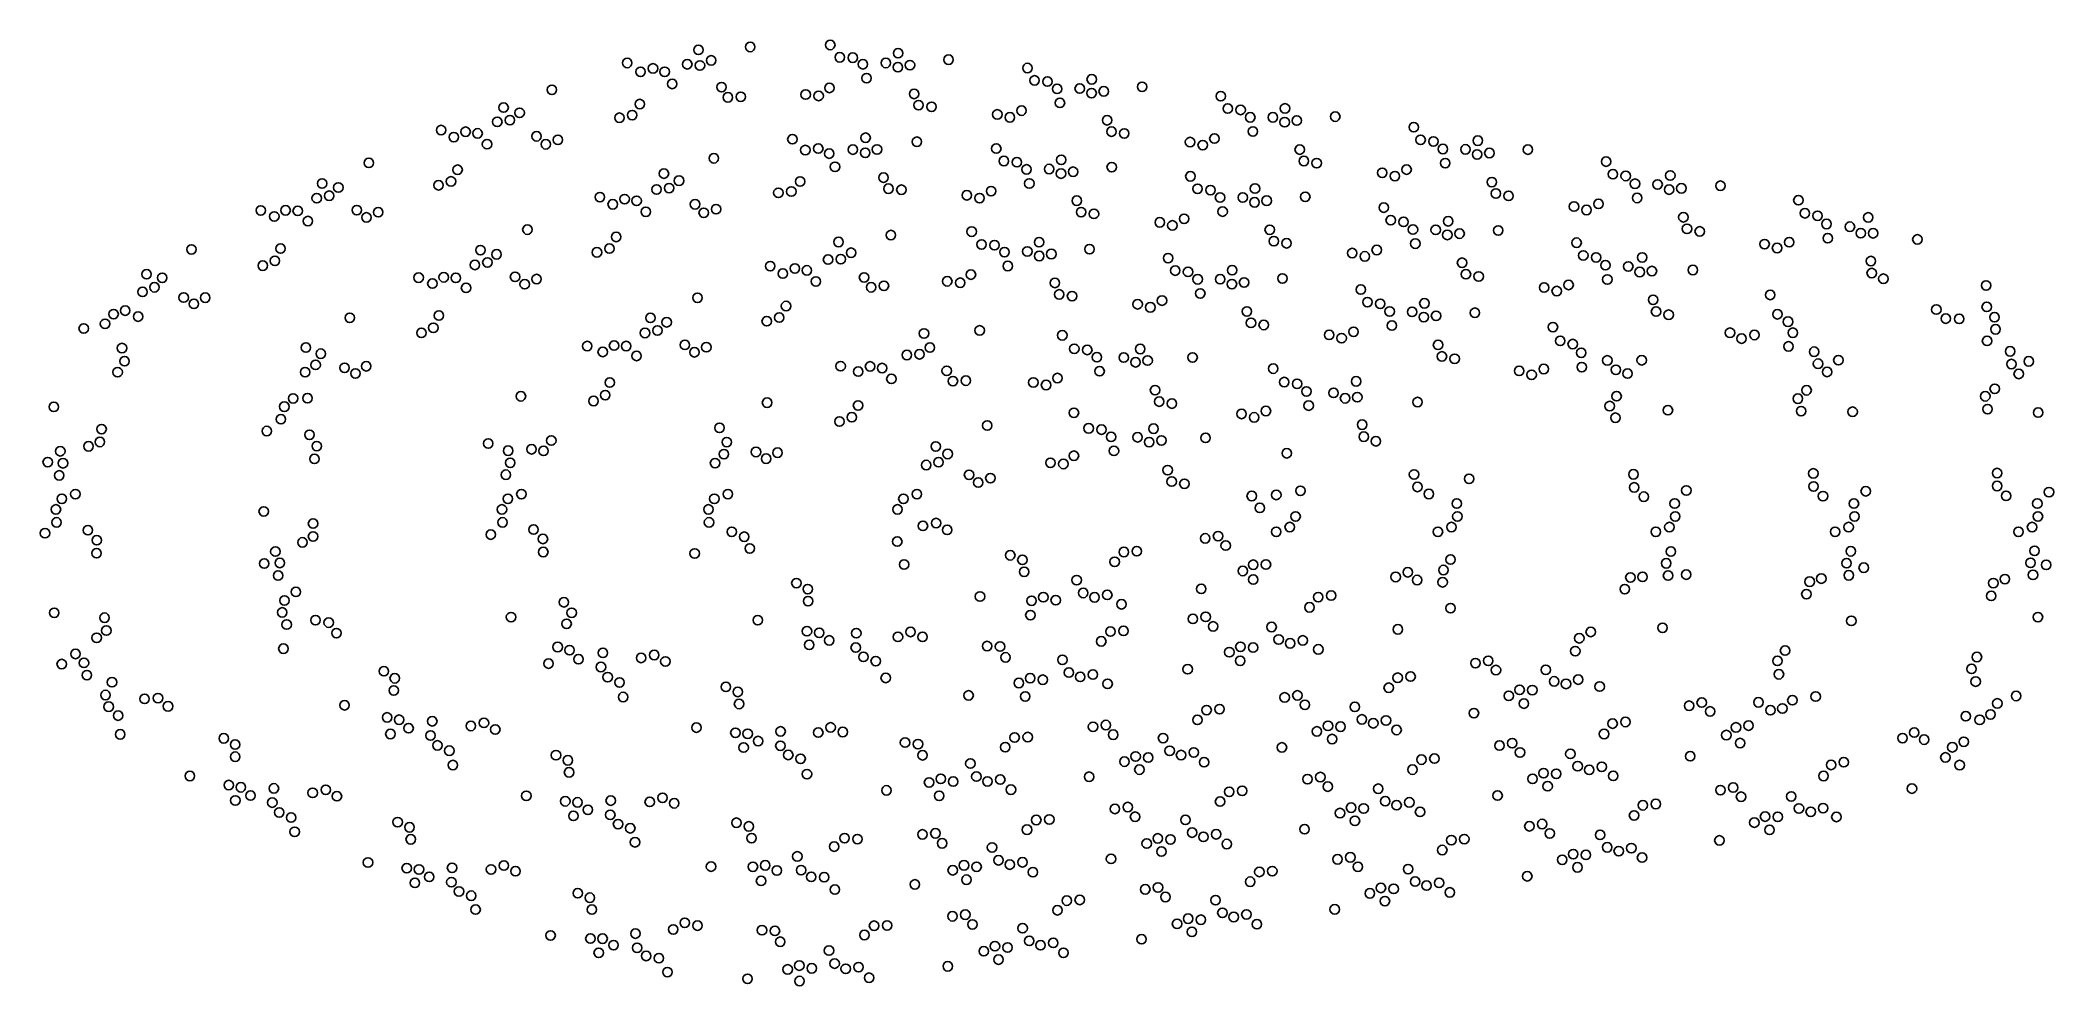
# Model space of a CAD drawing. Header units: millimetres. Extents: x -16 to 155, y 12 to 92.
import ezdxf

# ---------------------------------------------------------------- set-up
doc = ezdxf.new("R2010")
doc.units = ezdxf.units.MM
doc.header["$MEASUREMENT"] = 0
doc.layers.add('DXF_export_layers$vias', color=3, linetype='Continuous', true_color=0x16ff00)

msp = doc.modelspace()

# ---------------------------------------------------------------- linework, layer by layer
at = {"layer": 'DXF_export_layers$vias'}
for centre in [(51.49, 92.07), (34.24, 90.54), (39.34, 90.43), (40.29, 91.65), (40.42, 90.33), (41.37, 90.76), (44.69, 91.9), (52.3, 91.02), (53.4, 90.99), (54.26, 90.43), (56.21, 90.54), (57.25, 91.37), (58.26, 90.36), (61.54, 90.82), (35.37, 89.79), (36.43, 90.08), (37.42, 89.79), (38.06, 88.76), (54.57, 89.25), (57.23, 90.18), (68.24, 90.11), (68.84, 89.06), (69.94, 88.96), (73.7, 89.15), (27.84, 88.26), (35.31, 87.05), (42.25, 88.49), (42.79, 87.62), (43.89, 87.67), (49.4, 87.86), (50.5, 87.74), (51.42, 88.42), (58.61, 87.91), (58.99, 86.96), (70.76, 88.34), (71, 87.15), (72.68, 88.37), (73.69, 87.98), (74.72, 88.13), (77.98, 88.52), (84.66, 87.72), (23.2, 85.54), (23.74, 86.75), (24.27, 85.68), (25.1, 86.31), (33.58, 85.89), (34.66, 86.11), (60.09, 86.82), (65.68, 86.17), (66.75, 85.92), (67.74, 86.49), (75.01, 85.67), (85.26, 86.67), (86.35, 86.55), (87.17, 85.92), (89.09, 85.92), (90.09, 85.51), (90.12, 86.68), (91.12, 85.65), (94.39, 85.98), (18.43, 84.84), (19.51, 84.24), (20.51, 84.7), (21.53, 84.56), (22.33, 83.64), (26.54, 84.31), (27.32, 83.63), (28.35, 84.01), (48.27, 84.06), (54.49, 84.19), (58.85, 83.85), (75.38, 84.71), (76.46, 84.55), (82.05, 83.82), (83.13, 83.56), (84.12, 84.12), (87.39, 84.72), (101.06, 85.08), (101.64, 84.01), (102.73, 83.87), (106.5, 83.94), (12.29, 82.05), (41.6, 82.44), (49.37, 83.14), (50.47, 83.27), (51.4, 82.84), (51.89, 81.72), (53.41, 83.18), (54.46, 82.91), (55.46, 83.19), (65.59, 83.27), (66.24, 82.21), (67.34, 82.11), (71.11, 82.31), (91.37, 83.18), (91.72, 82.21), (92.81, 82.03), (103.53, 83.23), (103.73, 82.03), (105.45, 83.2), (106.44, 82.77), (107.48, 82.89), (110.75, 83.18), (117.4, 82.16), (8.32, 80.3), (18.21, 80.15), (19.27, 80.48), (19.83, 81.47), (37.36, 81.14), (38.64, 80.54), (48.93, 80.47), (56.01, 80.8), (68.16, 81.5), (68.4, 80.3), (70.08, 81.53), (71.09, 81.14), (72.12, 81.3), (75.4, 81.69), (82.08, 80.91), (98.38, 81.21), (99.45, 80.93), (100.45, 81.48), (107.69, 80.42), (117.97, 81.09), (119.06, 80.94), (119.85, 80.28), (121.77, 80.22), (122.85, 80.98), (127.11, 80.11), (7.86, 79.05), (8.92, 79.26), (9.7, 79.96), (31.92, 79.14), (33.01, 78.53), (34.02, 78.97), (35.04, 78.83), (36.73, 79.79), (37.8, 79.91), (40, 78.53), (47.08, 79.51), (48.18, 79.62), (56.43, 79.86), (57.53, 79.77), (63.09, 79.3), (64.17, 79.06), (65.15, 79.65), (72.43, 78.84), (82.69, 79.85), (83.79, 79.74), (84.6, 79.11), (86.53, 79.11), (87.53, 78.7), (87.57, 79.87), (88.56, 78.84), (91.84, 79.17), (108.03, 79.45), (109.11, 79.25), (114.67, 78.34), (116.75, 78.57), (120.03, 79.07), (122.75, 79.78), (123.79, 79.89), (133.73, 78.88), (3.11, 78.01), (4.26, 77.5), (5.22, 78.02), (6.25, 77.97), (7.11, 77.11), (11.27, 78.04), (12.09, 77.42), (13.09, 77.86), (35.82, 77.9), (40.74, 77.81), (41.79, 78.12), (72.8, 77.87), (73.89, 77.72), (79.48, 77), (80.55, 76.74), (81.55, 77.3), (84.82, 77.91), (98.51, 78.25), (99.1, 77.18), (100.19, 77.04), (103.98, 77.09), (115.73, 78.05), (123.96, 77.43), (134.28, 77.77), (135.36, 77.56), (136.12, 76.86), (138.11, 76.63), (139.66, 77.42), (25.76, 76.38), (33.3, 75.76), (52.19, 75.33), (56.64, 75.92), (63.5, 76.21), (64.34, 75.12), (65.44, 75.06), (69.23, 75.31), (88.82, 76.37), (89.17, 75.4), (90.25, 75.22), (100.99, 76.39), (101.19, 75.19), (102.92, 76.36), (103.91, 75.93), (104.95, 76.04), (108.23, 76.31), (114.89, 75.27), (124.27, 76.45), (125.35, 76.23), (130.86, 75.15), (132.95, 75.31), (136.23, 75.65), (139.03, 76.08), (140.08, 76.07), (143.84, 75.55), (-2.78, 74.7), (3.28, 73.32), (4.31, 73.73), (4.79, 74.77), (21.3, 73.38), (21.77, 74.64), (22.36, 73.59), (23.14, 74.28), (31.67, 74.45), (32.73, 74.77), (46.39, 73.28), (51.3, 73.84), (52.38, 73.87), (53.26, 74.42), (66.29, 74.47), (66.57, 73.29), (68.23, 74.53), (69.24, 74.14), (70.27, 74.31), (73.51, 74.72), (80.19, 73.96), (95.83, 74.39), (96.9, 74.11), (97.91, 74.65), (105.16, 73.57), (115.46, 74.19), (116.55, 74.02), (117.34, 73.36), (119.28, 73.25), (120.46, 74.02), (131.92, 74.82), (139.89, 73.71), (-6.59, 72.59), (-5.92, 71.48), (-5.26, 72.29), (16.52, 72.3), (17.69, 71.8), (18.65, 72.33), (19.68, 72.28), (24.71, 72.37), (25.53, 71.74), (26.54, 72.18), (47.46, 72.65), (48.48, 73.08), (49.5, 72.92), (50.27, 71.98), (54.36, 72.32), (54.96, 71.48), (56.05, 71.61), (61.43, 71.99), (62.53, 71.87), (63.44, 72.56), (70.57, 71.85), (80.79, 72.9), (81.88, 72.79), (82.7, 72.16), (84.61, 72.17), (85.61, 71.75), (85.63, 72.93), (86.64, 71.89), (89.9, 72.23), (105.49, 72.59), (106.57, 72.4), (112.13, 71.46), (114.21, 71.68), (117.5, 72.15), (120.25, 72.78), (121.29, 72.86), (124.77, 72.95), (139.96, 72.69), (140.95, 72.21), (149.68, 71.64), (-6.93, 71.09), (-3.44, 70.61), (-2.57, 70.07), (-1.61, 70.6), (20.55, 71.43), (40.21, 70.59), (47.73, 69.89), (70.94, 70.88), (72.03, 70.73), (77.6, 70.04), (78.68, 69.78), (79.67, 70.35), (82.92, 70.96), (96.56, 71.29), (97.12, 70.22), (98.21, 70.08), (101.96, 70.12), (113.2, 71.16), (121.39, 70.42), (131.34, 70.83), (149.73, 69.82), (-10.12, 68.38), (-9.39, 69.2), (-8.41, 69.5), (-7.31, 68.99), (10.67, 68.89), (17.77, 68.04), (18.24, 69.08), (36.21, 68.88), (37.59, 68.51), (46.09, 68.6), (47.15, 68.91), (86.88, 69.43), (87.23, 68.46), (88.31, 68.28), (99.01, 69.43), (99.2, 68.23), (100.92, 69.39), (101.91, 68.95), (102.95, 69.06), (106.25, 69.32), (112.88, 68.1), (121.64, 69.42), (122.71, 69.15), (131.95, 69.19), (132.85, 68.56), (145.45, 69.59), (146.25, 68.82), (147.39, 68.8), (150.39, 68.94), (-11.93, 67.98), (-8.68, 66.32), (6.94, 66.36), (16.76, 67.61), (30.84, 66.49), (33.12, 66.53), (34.15, 66.49), (35.75, 67.6), (36.81, 67.81), (39.14, 66.59), (40.96, 66.39), (59.45, 67.56), (59.95, 66.36), (64.18, 67.82), (71.2, 67.4), (93.87, 67.44), (94.93, 67.16), (95.94, 67.7), (103.12, 66.59), (113.5, 66.93), (114.56, 66.66), (127.92, 67.62), (128.9, 67.12), (130, 67.43), (132.89, 66.46), (133.26, 67.62), (149.76, 66.93), (150.48, 67.91), (-8.46, 65.2), (7.77, 64.89), (8.21, 65.84), (10.23, 64.64), (12.07, 64.77), (32.16, 65.99), (35.03, 65.65), (39.95, 65.96), (52.37, 64.78), (54.87, 64.76), (55.89, 64.62), (58, 65.73), (59.07, 65.79), (72.22, 66.26), (73.32, 66.16), (74.14, 65.54), (76.42, 65.51), (77.42, 65.11), (77.82, 66.24), (78.45, 65.26), (82.27, 65.52), (103.45, 65.61), (104.53, 65.41), (115.28, 65.92), (115.33, 64.7), (117.5, 65.27), (120.42, 65.28), (135.07, 66.01), (135.4, 64.99), (137.13, 65.29), (151.72, 66.04), (151.83, 64.96), (153.3, 65.19), (-9.05, 64.27), (6.88, 64.27), (11.15, 64.16), (32.76, 63.39), (53.86, 64.32), (56.68, 63.7), (61.38, 64.39), (61.91, 63.51), (63.01, 63.55), (68.74, 63.4), (69.82, 63.18), (70.79, 63.77), (74.37, 64.35), (89.12, 64.57), (90.05, 63.43), (91.15, 63.28), (96.16, 63.49), (110.01, 64.38), (111.07, 64.05), (112.1, 64.54), (118.23, 64.47), (119.22, 64.15), (136.17, 64.29), (152.45, 64.12), (-14.47, 61.32), (5.11, 61.34), (5.86, 62.04), (7.08, 62.06), (25.21, 62.22), (31.38, 61.82), (32.37, 62.32), (46.12, 61.68), (53.85, 61.44), (79.08, 62.74), (79.43, 61.77), (80.51, 61.6), (91.94, 62.63), (92.13, 61.43), (94.24, 62.51), (95.22, 62.05), (96.26, 62.14), (101.38, 61.73), (117.7, 61.39), (118.29, 62.23), (133.69, 62.02), (134.43, 62.73), (149.61, 62.22), (150.41, 62.86), (4.82, 60.27), (42.08, 59.54), (52.27, 60.08), (53.32, 60.44), (64.82, 59.74), (72.19, 60.82), (73.44, 59.5), (78.95, 59.47), (86.43, 60.72), (87.5, 60.43), (88.5, 60.97), (96.67, 59.81), (118.19, 60.4), (122.65, 61.04), (133.96, 60.96), (138.34, 60.91), (149.8, 61.13), (154.1, 60.84), (-11.52, 57.97), (-10.56, 58.34), (-10.41, 59.43), (3.62, 59.27), (7.25, 58.95), (7.87, 57.99), (22.43, 58.21), (27.79, 58.46), (42.7, 58.33), (60.45, 57.96), (74.53, 59.39), (75.35, 58.77), (77.59, 58.74), (78.58, 58.33), (79.62, 58.47), (83.37, 58.69), (96.81, 58.79), (97.84, 58.4), (-14.99, 56.63), (-13.92, 57.55), (-13.69, 56.53), (7.67, 56.9), (24.12, 57.6), (24.3, 56.57), (26.11, 57.72), (27.13, 57.58), (41.7, 56.54), (42.45, 57.31), (45.18, 57.49), (46.04, 56.92), (47.01, 57.43), (59.64, 56.38), (60.69, 56.62), (61.46, 57.32), (70.19, 56.57), (71.29, 56.47), (72.19, 57.17), (75.59, 57.58), (90.27, 57.38), (-14.01, 55.5), (23.93, 55.56), (63.28, 55.55), (64.06, 54.89), (65.09, 55.27), (80.15, 55.95), (80.49, 54.98), (81.57, 54.79), (101.08, 55.58), (101.37, 54.52), (105.76, 55.21), (119.72, 55.59), (119.78, 54.48), (135, 55.67), (135.02, 54.56), (150.61, 54.6), (150.61, 55.7), (-13.79, 53.51), (-12.64, 53.91), (24.1, 53.51), (25.25, 53.91), (41.64, 53.51), (42.79, 53.91), (57.7, 53.51), (58.85, 53.91), (87.29, 53.75), (87.98, 52.74), (89.38, 53.84), (91.43, 54.19), (102.34, 53.92), (104.71, 53.11), (120.6, 53.69), (123.22, 53.11), (124.21, 54.22), (135.82, 53.74), (138.45, 53.11), (139.45, 54.15), (151.38, 53.76), (154.03, 53.11), (155.02, 54.08), (-14.29, 52.61), (-14.24, 51.51), (3.36, 52.44), (7.55, 51.41), (23.6, 52.61), (23.65, 51.51), (41.14, 52.61), (41.19, 51.51), (57.2, 52.61), (59.36, 51.21), (60.48, 51.45), (90.52, 51.11), (91.02, 52.01), (104.26, 51.11), (104.76, 52.01), (122.77, 51.11), (123.27, 52.01), (138, 51.11), (138.5, 52.01), (153.58, 51.11), (154.08, 52.01), (-15.22, 50.59), (-11.58, 50.84), (-10.82, 49.99), (6.65, 49.81), (7.55, 50.31), (22.65, 50.47), (26.28, 50.9), (27.08, 50.1), (43.12, 50.71), (44.18, 50.29), (44.65, 49.29), (57.18, 49.88), (61.42, 50.87), (83.34, 50.15), (84.43, 50.34), (85.08, 49.54), (89.37, 50.71), (103.11, 50.71), (121.62, 50.71), (136.85, 50.71), (152.43, 50.71), (-10.84, 48.89), (3.4, 48.01), (4.35, 49.03), (4.73, 48.06), (27.11, 48.99), (39.97, 48.87), (57.76, 47.93), (66.78, 48.71), (67.81, 48.32), (75.65, 48.16), (76.43, 48.99), (77.53, 49.06), (87.42, 47.91), (88.5, 47.93), (104.18, 48.35), (122.5, 48.03), (122.9, 49.03), (137.82, 48.04), (138.18, 49.05), (139.28, 47.66), (153.45, 48.07), (153.79, 49.09), (154.78, 47.9), (4.58, 46.99), (48.61, 46.35), (49.58, 45.84), (67.96, 47.31), (72.42, 46.6), (83, 45.86), (86.53, 47.38), (87.42, 46.65), (99.52, 46.87), (100.55, 47.27), (101.34, 46.61), (103.51, 46.42), (103.58, 47.46), (118.98, 45.84), (119.46, 46.83), (120.49, 46.88), (122.66, 46.99), (124.2, 47.07), (134.69, 46.47), (135.68, 46.73), (138.01, 47.01), (150.29, 46.35), (151.27, 46.69), (153.66, 47.05), (5.12, 44.87), (6.09, 45.6), (28.86, 44.72), (49.61, 44.82), (64.21, 45.21), (68.59, 44.85), (69.59, 45.15), (70.64, 44.9), (72.98, 45.51), (73.94, 45.14), (75.02, 45.35), (76.23, 44.55), (92.2, 44.29), (92.94, 45.16), (94.04, 45.29), (104.18, 44.22), (134.41, 45.41), (150.11, 45.26), (-14.44, 43.83), (-10.16, 43.41), (4.93, 43.86), (5.31, 42.83), (7.76, 43.2), (8.88, 42.99), (24.37, 43.46), (29.09, 42.89), (29.52, 43.83), (45.33, 43.2), (68.49, 43.63), (82.29, 43.31), (83.38, 43.48), (84.01, 42.67), (88.98, 42.62), (99.71, 42.42), (122.19, 42.55), (138.23, 43.14), (154.08, 43.46), (-10.83, 41.7), (-10.01, 42.32), (5.03, 40.78), (9.54, 42.1), (28.33, 40.92), (49.51, 42.26), (49.7, 41.1), (50.55, 42.13), (51.4, 41.48), (53.65, 40.87), (53.7, 42.09), (57.24, 41.78), (58.31, 42.2), (59.33, 41.78), (64.81, 41), (65.91, 40.96), (74.51, 41.4), (75.29, 42.23), (76.4, 42.29), (86.33, 40.94), (87.41, 40.87), (89.58, 41.56), (90.55, 41.23), (91.63, 41.48), (92.95, 40.72), (115.12, 41.66), (116.09, 42.2), (-13.8, 39.47), (-12.63, 40.33), (-11.91, 39.57), (27.56, 39.51), (29.34, 40.65), (30.1, 39.88), (32.01, 39.22), (32.17, 40.42), (35.42, 39.99), (36.53, 40.24), (37.48, 39.69), (54.31, 40.08), (55.35, 39.72), (66.38, 40.04), (71.21, 39.83), (81.85, 39.03), (85.39, 40.48), (86.31, 39.75), (106.3, 39.55), (107.38, 39.75), (108.04, 38.96), (112.27, 38.98), (114.78, 40.57), (131.95, 39.74), (132.6, 40.62), (148.44, 39.06), (148.9, 40.07), (-11.66, 38.53), (-9.53, 37.93), (13.57, 38.86), (14.41, 37.23), (14.49, 38.26), (32.58, 38.36), (33.59, 37.91), (42.62, 37.53), (56.2, 38.29), (67.51, 37.86), (68.47, 38.27), (69.54, 38.14), (71.76, 38.75), (72.72, 38.38), (73.8, 38.58), (75.05, 37.79), (98.93, 37.46), (99.69, 38.31), (100.79, 38.41), (110.05, 37.28), (111.13, 37.26), (112.98, 38), (113.99, 37.78), (115.03, 38.15), (116.85, 37.56), (132.08, 38.6), (148.79, 37.98), (-10.08, 36.84), (-9.81, 35.85), (-6.76, 36.51), (-5.62, 36.58), (-4.77, 35.88), (10.23, 35.97), (33.89, 36.67), (43.63, 37.1), (43.74, 36.08), (63.24, 36.81), (68.05, 36.72), (83.46, 35.56), (84.56, 35.64), (90.09, 36.64), (91.17, 36.81), (91.81, 36.01), (96.05, 35.83), (109.13, 36.77), (110.41, 36.11), (124.45, 35.93), (125.52, 36.2), (130.34, 36.22), (131.36, 35.55), (132.37, 35.7), (133.22, 36.4), (135.2, 36.71), (150.63, 36.13), (152.23, 36.76), (-9.01, 35.09), (13.84, 34.94), (14.86, 34.74), (15.67, 34.02), (17.68, 34.61), (20.96, 34.21), (22.07, 34.47), (23.03, 33.91), (40.12, 34.07), (51.52, 34.09), (73.81, 34.14), (74.9, 34.29), (82.68, 34.73), (93.77, 34.22), (94.84, 34.15), (96.65, 34.77), (97.62, 34.44), (98.7, 34.68), (99.6, 33.87), (106.17, 35.3), (117.95, 34.41), (119.04, 34.55), (126.23, 35.45), (128.43, 34.09), (129.5, 34.24), (147.95, 35.04), (149.13, 34.73), (150.05, 35.19), (-8.83, 33.5), (-0.03, 33.16), (0.93, 32.63), (14.12, 33.53), (17.53, 33.4), (18.12, 32.56), (19.13, 32.11), (43.43, 33.63), (44.13, 32.38), (44.47, 33.55), (45.36, 32.93), (47.25, 32.53), (47.27, 33.75), (50.47, 33.65), (52.55, 33.7), (57.84, 32.8), (58.94, 32.67), (66.35, 32.41), (67.15, 33.23), (68.26, 33.27), (75.52, 33.47), (79.76, 33.18), (80.32, 32.1), (89.86, 32.39), (92.83, 33.75), (94.12, 33.1), (108.34, 32.55), (109.42, 32.75), (117.22, 33.53), (127.61, 33.44), (128.78, 32.76), (142.58, 33.18), (143.57, 33.65), (144.41, 33.05), (146.81, 32.4), (147.78, 32.87), (0.94, 31.6), (19.43, 30.89), (28.19, 31.73), (29.2, 31.29), (47.92, 31.75), (48.97, 31.42), (59.33, 31.72), (63.39, 31.02), (76.48, 31.18), (77.43, 31.62), (77.75, 30.5), (78.5, 31.53), (81.29, 31.74), (82.37, 31.96), (83.25, 31.13), (100.95, 30.5), (101.71, 31.35), (102.81, 31.44), (110.08, 31.96), (114.36, 31.84), (114.98, 30.79), (115.96, 30.48), (117.03, 30.74), (124.54, 31.64), (136.51, 30.9), (137.59, 31.13), (146.22, 31.54), (147.43, 30.89), (-2.91, 29.96), (0.39, 29.19), (1.42, 29), (4.23, 28.91), (8.63, 28.79), (29.3, 30.27), (49.51, 30.12), (56.26, 28.74), (59.88, 29.41), (60.88, 29.72), (61.93, 29.49), (63.9, 29.91), (64.84, 29.5), (65.93, 29.66), (66.84, 28.8), (73.48, 29.9), (86.48, 28.7), (92.03, 29.69), (93.12, 29.87), (93.75, 29.06), (98.04, 28.88), (111.15, 29.72), (112.08, 30.2), (112.43, 29.09), (113.16, 30.15), (118, 29.97), (127.11, 28.76), (128.19, 28.98), (135.87, 29.96), (143.38, 28.89), (0.95, 27.88), (2.24, 28.3), (4.09, 27.7), (7.52, 28.53), (9.58, 28.24), (25.67, 28.28), (28.98, 27.81), (30.02, 27.72), (30.9, 27.09), (32.84, 27.87), (36.15, 27.76), (37.24, 28.11), (38.23, 27.64), (60.74, 28.28), (75.67, 27.16), (76.76, 27.32), (84.6, 27.79), (85.38, 28.62), (95.73, 27.27), (96.8, 27.2), (98.63, 27.82), (99.6, 27.48), (100.68, 27.72), (108.18, 28.3), (120.52, 27.47), (121.62, 27.58), (128.86, 28.2), (133.12, 28.22), (133.78, 27.2), (135.83, 27.23), (4.68, 26.86), (5.69, 26.43), (14.74, 26.04), (15.75, 25.6), (29.67, 26.57), (32.8, 26.66), (33.46, 25.87), (34.5, 25.52), (43.52, 25.99), (44.57, 25.68), (68.2, 25.4), (68.99, 26.22), (70.1, 26.27), (77.38, 26.5), (81.66, 26.23), (91.78, 25.44), (94.79, 26.81), (96.06, 26.15), (101.59, 26.91), (110.88, 25.69), (111.96, 25.88), (119.77, 26.61), (129.99, 26), (130.9, 26.51), (131.28, 25.38), (131.98, 26.49), (134.78, 26.92), (136.96, 26.48), (5.99, 25.22), (15.85, 24.58), (34.9, 24.33), (44.8, 24.68), (51.82, 23.96), (52.7, 24.68), (53.8, 24.6), (59.32, 25), (60.42, 25.09), (60.99, 24.24), (65.23, 23.89), (78.37, 24.22), (79.31, 24.66), (80.39, 24.57), (82.23, 25.15), (83.19, 24.79), (84.27, 25.01), (85.17, 24.18), (103.48, 23.67), (104.25, 24.51), (105.35, 24.6), (112.61, 25.08), (116.89, 24.96), (117.49, 23.9), (118.47, 23.58), (119.54, 23.83), (127.02, 24.49), (12.22, 22.61), (15.51, 22.13), (16.55, 22.02), (19.36, 22.16), (22.67, 22.02), (23.76, 22.35), (24.75, 21.87), (41.36, 22.26), (44.92, 22.25), (45.96, 22.37), (46.95, 21.93), (48.69, 23.13), (49.01, 21.96), (61.89, 21.95), (62.85, 22.37), (63.92, 22.25), (65.78, 22.8), (66.74, 22.43), (67.82, 22.63), (75.34, 22.92), (79.62, 23.54), (89.04, 21.88), (94.58, 22.88), (95.67, 23.05), (96.31, 22.25), (100.58, 22.05), (113.67, 22.84), (114.6, 23.32), (114.96, 22.2), (115.68, 23.26), (120.45, 23.03), (16.2, 20.88), (17.42, 21.39), (19.3, 20.94), (19.95, 20.15), (45.61, 21.05), (49.87, 21.39), (50.97, 21.36), (51.88, 20.31), (58.68, 20.75), (63.06, 21.15), (68.7, 21.79), (78.25, 20.33), (79.33, 20.49), (87.16, 20.98), (87.94, 21.81), (98.27, 20.45), (99.35, 20.37), (101.17, 20.99), (102.14, 20.65), (103.21, 20.88), (110.7, 21.44), (20.99, 19.79), (21.36, 18.61), (30.04, 20), (31.07, 19.62), (31.24, 18.61), (70.79, 18.55), (71.58, 19.37), (72.68, 19.43), (79.96, 19.68), (84.22, 19.41), (94.34, 18.63), (97.33, 19.99), (98.61, 19.33), (104.12, 20.07), (38.15, 16.92), (39.13, 17.49), (40.21, 17.25), (45.69, 16.86), (46.79, 16.8), (55.21, 17.24), (56.32, 17.26), (61.87, 18.04), (62.96, 18.18), (63.57, 17.35), (67.83, 17.03), (80.95, 17.4), (81.89, 17.84), (82.21, 16.72), (82.97, 17.75), (84.8, 18.34), (85.76, 17.98), (86.84, 18.2), (87.73, 17.37), (27.73, 16.41), (31.11, 16.15), (32.15, 16.14), (33.08, 15.59), (34.94, 16.57), (35.08, 15.36), (47.24, 15.88), (51.38, 15.13), (54.39, 16.45), (64.53, 15.07), (65.48, 15.5), (66.55, 15.39), (68.39, 15.95), (69.35, 15.58), (70.43, 15.78), (77.93, 16.09), (31.82, 14.94), (35.85, 14.67), (36.93, 14.48), (37.66, 13.3), (47.87, 13.53), (48.86, 13.85), (49.92, 13.62), (51.86, 14.02), (52.8, 13.58), (53.89, 13.72), (61.47, 13.79), (65.78, 14.36), (71.3, 14.94), (44.46, 12.73), (48.88, 12.54), (54.79, 12.82)]:
    msp.add_circle(centre, 0.403, dxfattribs=at)

doc.saveas('drawing.dxf')
